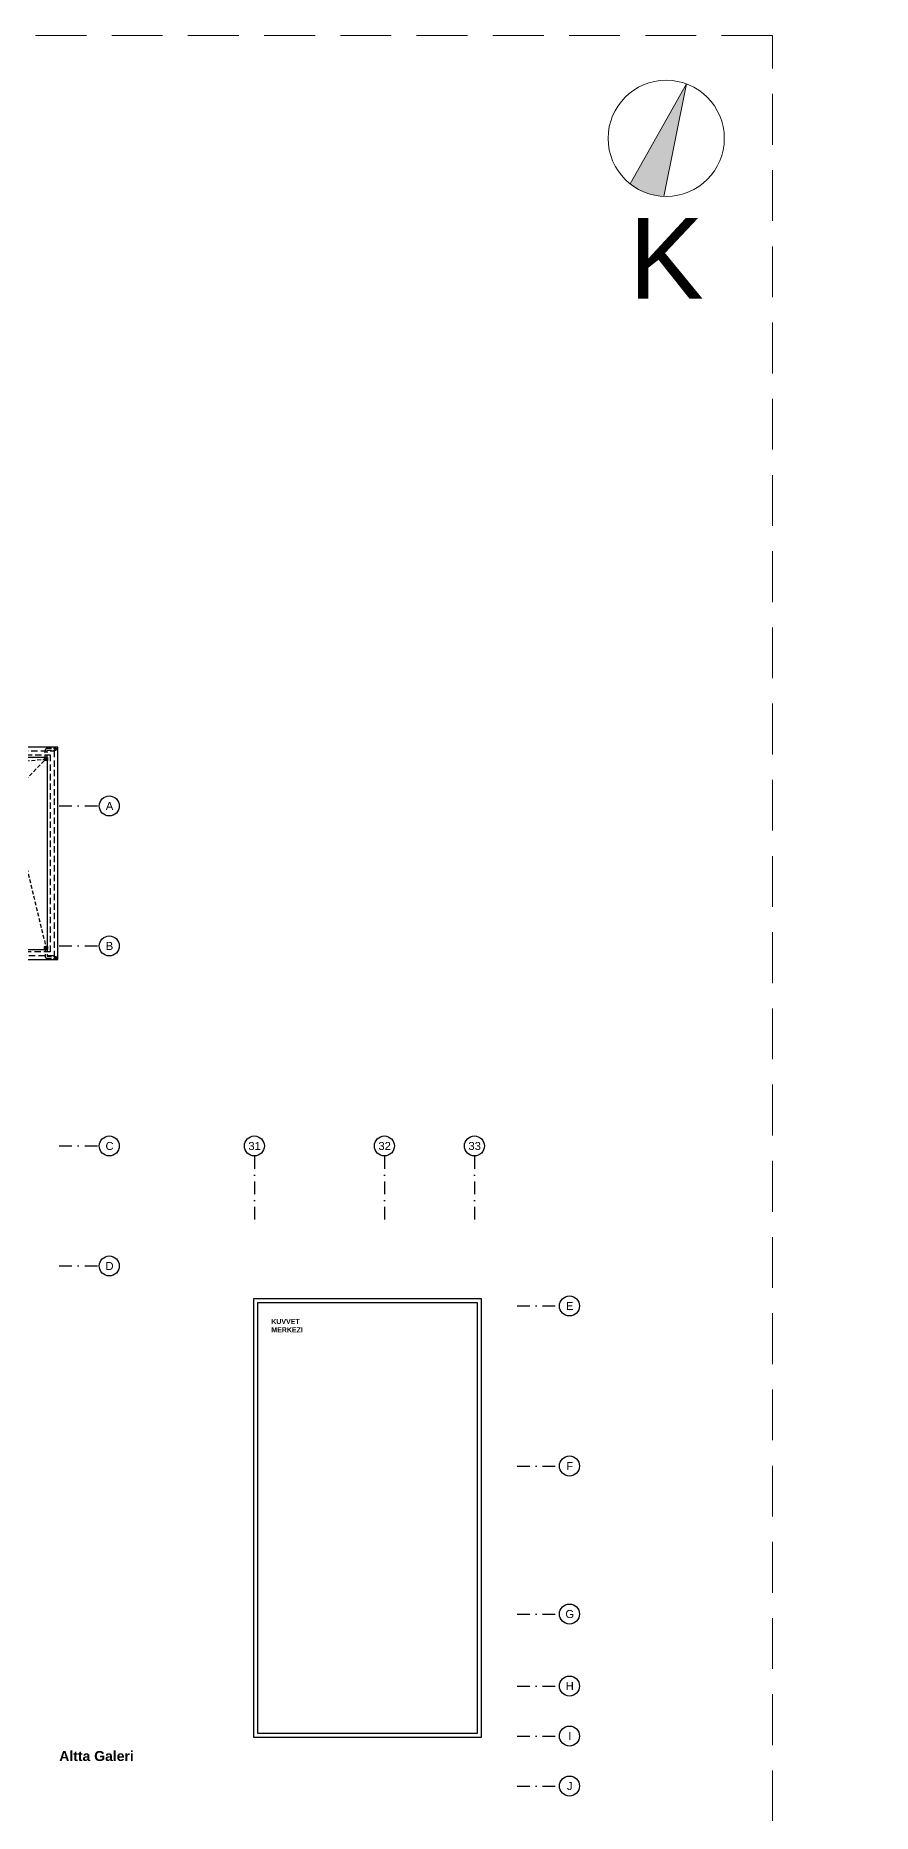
# Model space of a CAD drawing. Header units: centimetres. Extents: x 405564 to 502064, y 46284 to 60634.
# Drawn here: x 433381 to 437564, y 51745 to 60634 of the extents above; entities that cross this region are included whole.
import ezdxf
from ezdxf.enums import TextEntityAlignment as Align
from ezdxf.xclip import XClip

# ---------------------------------------------------------------- set-up
doc = ezdxf.new("R2010")
doc.units = ezdxf.units.CM
doc.header["$XCLIPFRAME"] = 0
for name, pattern in [('DASHDOT', [25.4, 12.7, -6.35, 0, -6.35]), ('DASHED', [19.05, 12.7, -6.35]), ('HIDDEN', [9.525, 6.35, -3.175])]:
    doc.linetypes.add(name, pattern=pattern)
doc.layers.get('0').update_dxf_attribs({"color": 8, "lineweight": 9})
for name, color, linetype, lineweight in [('---___EB_draft00_ALTYAPI_helikoptermania', 8, 'Continuous', 0), ('0-KRCN-MİMARİ-220526', 8, 'Continuous', 9), ('HH_KALDIRIM', 8, 'Continuous', 0), ('IMAR_ADA', 8, 'Continuous', 0), ('Y-TEXT', 8, 'Continuous', 20)]:
    doc.layers.add(name, color=color, linetype=linetype, lineweight=lineweight)
for name, color, linetype in [('AS_GOR', 8, 'Continuous'), ('AS_GOR_YAKIN1', 8, 'Continuous'), ('AS_OLC_AKS', 8, 'Continuous'), ('AS_TA_HIDDEN', 8, 'HIDDEN'), ('AS_TES_SUZGEC', 171, 'Continuous'), ('AS_YAZI', 8, 'Continuous')]:
    doc.layers.add(name, color=color, linetype=linetype)
doc.styles.add('_yazı-50', font='arial.ttf')
doc.styles.add('a4', font='arial.ttf')
doc.styles.add('Kalin02', font='arialbd.ttf')

# ---------------------------------------------------------------- blocks, each defined once
blk = doc.blocks.new('axis baloon')
blk.add_circle((0, 0), 50)
at = {"style": '_yazı-50'}
blk.add_attdef('AXE', text='', height=40, dxfattribs=at).set_placement((0, 0), align=Align.MIDDLE_CENTER)
blk = doc.blocks.new('Aks_P')
at = {"layer": 'AS_OLC_AKS', "linetype": 'DASHDOT', "ltscale": 5}
for points in [[(22920, 0), (23120, 0)], [(22920, -700), (23120, -700)], [(22920, -1700), (23120, -1700)], [(23895, -1750), (23895, -2071)], [(24545, -1750), (24545, -2071)], [(24995, -1750), (24995, -2071)], [(22920, -2300), (23120, -2300)], [(25208.2, -2500), (25420, -2500)], [(25208.2, -3300), (25420, -3300)], [(25208.2, -4040), (25420, -4040)], [(25208.2, -4400), (25420, -4400)], [(25208.2, -4650), (25420, -4650)], [(25208.2, -4900), (25420, -4900)]]:
    blk.add_lwpolyline(points, dxfattribs=at)
at = {"layer": 'AS_OLC_AKS'}
ref = blk.add_blockref('axis baloon', (23170, 0), dxfattribs=at)
ref.add_attrib('AXE', 'A', dxfattribs={"layer": '0', "height": 40, "style": '_yazı-50'}).set_placement((23171.3, 0), align=Align.MIDDLE_CENTER)
ref = blk.add_blockref('axis baloon', (23170, -700), dxfattribs=at)
ref.add_attrib('AXE', 'B', dxfattribs={"layer": '0', "height": 40, "style": '_yazı-50'}).set_placement((23171.3, -700), align=Align.MIDDLE_CENTER)
ref = blk.add_blockref('axis baloon', (23170, -1700), dxfattribs=at)
ref.add_attrib('AXE', 'C', dxfattribs={"layer": '0', "height": 40, "style": '_yazı-50'}).set_placement((23171.3, -1700), align=Align.MIDDLE_CENTER)
ref = blk.add_blockref('axis baloon', (23895, -1700), dxfattribs=at)
ref.add_attrib('AXE', '31', dxfattribs={"layer": '0', "height": 40, "style": '_yazı-50'}).set_placement((23896.3, -1700), align=Align.MIDDLE_CENTER)
ref = blk.add_blockref('axis baloon', (24545, -1700), dxfattribs=at)
ref.add_attrib('AXE', '32', dxfattribs={"layer": '0', "height": 40, "style": '_yazı-50'}).set_placement((24546.3, -1700), align=Align.MIDDLE_CENTER)
ref = blk.add_blockref('axis baloon', (24995, -1700), dxfattribs=at)
ref.add_attrib('AXE', '33', dxfattribs={"layer": '0', "height": 40, "style": '_yazı-50'}).set_placement((24996.3, -1700), align=Align.MIDDLE_CENTER)
ref = blk.add_blockref('axis baloon', (23170, -2300), dxfattribs=at)
ref.add_attrib('AXE', 'D', dxfattribs={"layer": '0', "height": 40, "style": '_yazı-50'}).set_placement((23171.3, -2300), align=Align.MIDDLE_CENTER)
ref = blk.add_blockref('axis baloon', (25470, -2500), dxfattribs=at)
ref.add_attrib('AXE', 'E', dxfattribs={"layer": '0', "height": 40, "style": '_yazı-50'}).set_placement((25471.3, -2500), align=Align.MIDDLE_CENTER)
ref = blk.add_blockref('axis baloon', (25470, -3300), dxfattribs=at)
ref.add_attrib('AXE', 'F', dxfattribs={"layer": '0', "height": 40, "style": '_yazı-50'}).set_placement((25471.3, -3300), align=Align.MIDDLE_CENTER)
ref = blk.add_blockref('axis baloon', (25470, -4040), dxfattribs=at)
ref.add_attrib('AXE', 'G', dxfattribs={"layer": '0', "height": 40, "style": '_yazı-50'}).set_placement((25471.3, -4040), align=Align.MIDDLE_CENTER)
ref = blk.add_blockref('axis baloon', (25470, -4400), dxfattribs=at)
ref.add_attrib('AXE', 'H', dxfattribs={"layer": '0', "height": 40, "style": '_yazı-50'}).set_placement((25471.3, -4400), align=Align.MIDDLE_CENTER)
ref = blk.add_blockref('axis baloon', (25470, -4650), dxfattribs=at)
ref.add_attrib('AXE', 'I', dxfattribs={"layer": '0', "height": 40, "style": '_yazı-50'}).set_placement((25471.3, -4650), align=Align.MIDDLE_CENTER)
ref = blk.add_blockref('axis baloon', (25470, -4900), dxfattribs=at)
ref.add_attrib('AXE', 'J', dxfattribs={"layer": '0', "height": 40, "style": '_yazı-50'}).set_placement((25471.3, -4900), align=Align.MIDDLE_CENTER)
blk = doc.blocks.new('catı suzgec tip')
for p, q in [((-6.5, 6.5), (6.5, 6.5)), ((-6.5, -6.5), (-6.5, 6.5)), ((-6.5, 4), (6.5, 4)), ((-6.5, 2), (6.5, 2)), ((-6.5, 0), (6.5, 0)), ((6.5, 6.5), (6.5, -6.5)), ((-6.5, -2), (6.5, -2)), ((-6.5, -4), (6.5, -4)), ((6.5, -6.5), (-6.5, -6.5))]:
    blk.add_line(p, q)
blk.add_lwpolyline([(-7.5, 7.5), (7.5, 7.5), (7.5, -7.5), (-7.5, -7.5)], close=True)
blk = doc.blocks.new('catı yagmur inis tip')
at = {"linetype": 'ByBlock'}
for radius in [5, 4.5]:
    blk.add_circle((0, 0), radius, dxfattribs=at)
blk = doc.blocks.new('A$C6A10209E')
blk.add_hatch(color=256).paths.add_polyline_path([(31070.2, -241.6), (30788.6, -741.7, 0.108549), (30900.7, -796.4, 0.049673), (30957.7, -804.3)])
for q in [(30788.6, -741.7), (30957.7, -804.3)]:
    blk.add_line((31070.2, -241.6), q)
at = {"linetype": 'DASHED', "ltscale": 20}
blk.add_lwpolyline([(0, -13500), (31500, -13500), (31500, 0), (0, 0)], close=True, dxfattribs=at)
blk.add_circle((30969.2, -514), 290.5)
at = {"layer": 'AS_GOR'}
for points in [[(27713.7, -4619.5), (27928.7, -4619.5), (27928.7, -3558.5), (23967.7, -3558.5), (23967.7, -3773.5)], [(27713.7, -4568.5), (27877.7, -4568.5), (27877.7, -3609.5), (24018.7, -3609.5), (24018.7, -3773.5)]]:
    blk.add_lwpolyline(points, dxfattribs=at)
for points in [[(28905.7, -6316.5), (28905.7, -8506.5), (30045.7, -8506.5), (30045.7, -6316.5)], [(28925.7, -6336.5), (28925.7, -8486.5), (30025.7, -8486.5), (30025.7, -6336.5)]]:
    blk.add_lwpolyline(points, close=True, dxfattribs=at)
at = {"layer": 'AS_TA_HIDDEN', "linetype": 'HIDDEN', "ltscale": 5}
for points in [[(23985.7, -3801.5), (23985.7, -3576.5), (27910.7, -3576.5), (27910.7, -4601.5), (27685.7, -4601.5)], [(24005.7, -3801.5), (24005.7, -3596.5), (27890.7, -3596.5), (27890.7, -4581.5), (27685.7, -4581.5)]]:
    blk.add_lwpolyline(points, dxfattribs=at)
at = {"layer": 'AS_TES_SUZGEC', "linetype": 'HIDDEN', "ltscale": 3}
for points in [[(25948.2, -3801.5), (27870.2, -3617)], [(27685.7, -3801.5), (27870.2, -3617)], [(27685.7, -3801.5), (27870.2, -4561)]]:
    blk.add_lwpolyline(points, dxfattribs=at)
for points in [[(27865.2, -3614.5), (27865.2, -3575.5, -0.414214), (27877.7, -3563), (27919.2, -3563)], [(27875.2, -3614.5), (27875.2, -3575.5, -0.414214), (27877.7, -3573), (27919.2, -3573)], [(27865.2, -4563.5), (27865.2, -4602.5, 0.414214), (27877.7, -4615), (27919.2, -4615)], [(27875.2, -4563.5), (27875.2, -4602.5, 0.414214), (27877.7, -4605), (27919.2, -4605)]]:
    blk.add_lwpolyline(points, format="xyb", dxfattribs=at)
at = {"layer": 'AS_OLC_AKS'}
blk.add_blockref('Aks_P', (5015.7, -3851.5), dxfattribs=at)
at = {"layer": 'AS_TES_SUZGEC'}
for name, p in [('catı suzgec tip', (27870.2, -3617)), ('catı yagmur inis tip', (27919.2, -3568)), ('catı suzgec tip', (27870.2, -4561)), ('catı yagmur inis tip', (27919.2, -4610))]:
    blk.add_blockref(name, p, dxfattribs=at)
at = {"layer": 'AS_YAZI', "attachment_point": 1, "style": 'Kalin02'}
for s, insert, char_height in [('KUVVET\\PMERKEZI', (28995.7, -6416.5), 25), ('{\\H0.5x;Altta Galeri}', (27935.7, -8576.5), 100)]:
    blk.add_mtext_dynamic_manual_height_columns(s, width=1082.303, gutter_width=750, heights=[458.4], dxfattribs=dict(at, insert=insert, char_height=char_height))
at = {"layer": 'Y-TEXT', "linetype": 'Continuous', "style": 'a4'}
blk.add_text('K', height=403.5, dxfattribs=at).set_placement((30969.2, -1114), align=Align.MIDDLE)
blk = doc.blocks.new('OPK-site-surrounding-R01')
at = {"layer": '---___EB_draft00_ALTYAPI_helikoptermania', "linetype": 'DASHED', "ltscale": 10}
blk.add_lwpolyline([(-21668.1, -4404.9), (1451.4, 6572.4)], dxfattribs=at)
at = {"layer": 'AS_GOR_YAKIN1', "linetype": 'Continuous', "ltscale": 500, "const_width": 100, "flags": 128}
blk.add_lwpolyline([(-4000, 1998.1), (-32268, 1579.4), (-39988.9, 1287), (-40391.2, 643.9), (-30053.9, -21363.8), (-29013.6, -24036.6), (-28344.8, -26825.7), (-25141.8, -45779.7), (-17218.6, -44968.4), (-9377.3, -43572.8), (-3575.9, -42147), (12761.6, -37912.4), (27305.3, -34089.5), (29139.3, -31278.2), (26722.9, -16148.8), (26081.3, -10538.5), (25614, -5150), (25168.1, -8.5), (22602, 2392.2), (-1005.5, 2042.5), (-1870, 2029.7)], dxfattribs=at)
at = {"layer": 'HH_KALDIRIM', "lineweight": 0, "const_width": 49.6}
blk.add_lwpolyline([(26815.5, -11395.6), (26498.6, -7663.7), (26260.8, -4812), (26093.6, -2773.6), (25842.1, -118.4), (25740.5, 1027.3, 0.221532), (24997.7, 2311.5, 0.124727), (23804.5, 2763.6), (20904.1, 2761.6), (9307.6, 2741.5), (107.5, 2724), (-7841.4, 2714.2), (-14966.8, 2616.5), (-35673.5, 2313.4), (-39946.2, 2307.3, 0.563243), (-40771.4, 941.5), (-38807.4, -3172.6), (-37033.6, -6982.7), (-35515.5, -10197.1), (-33762.3, -13981.3)], format="xyb", dxfattribs=at)
at = {"layer": 'IMAR_ADA'}
blk.add_line((-32268, 1579.4), (22602, 2392.2), dxfattribs=at)
blk = doc.blocks.new('A$C6A10300A')
ref = blk.add_blockref('OPK-site-surrounding-R01', (5135.68, -3851.45))
XClip(ref).set_block_clipping_path([(-5135.679684336, -9648.5463532069), (26364.320315664, 3851.4536467931)])
blk = doc.blocks.new('A$C6A10306C')
ref = blk.add_blockref('OPK-site-surrounding-R01', (5135.68, -3851.45))
XClip(ref).set_block_clipping_path([(-5135.679684336, -9648.5463532069), (26364.320315664, 3851.4536467931)])

msp = doc.modelspace()

# ---------------------------------------------------------------- block references
at = {"layer": '0-KRCN-MİMARİ-220526'}
msp.add_blockref('A$C6A10209E', (405564.1, 60634), dxfattribs=at)

# ---------------------------------------------------------------- next in the draw order: block references
msp.add_blockref('A$C6A10300A', (438064.1, 60634), dxfattribs=at)

# ---------------------------------------------------------------- next in the draw order: block references
msp.add_blockref('A$C6A10306C', (470564.1, 60634), dxfattribs=at)

doc.saveas('drawing.dxf')
